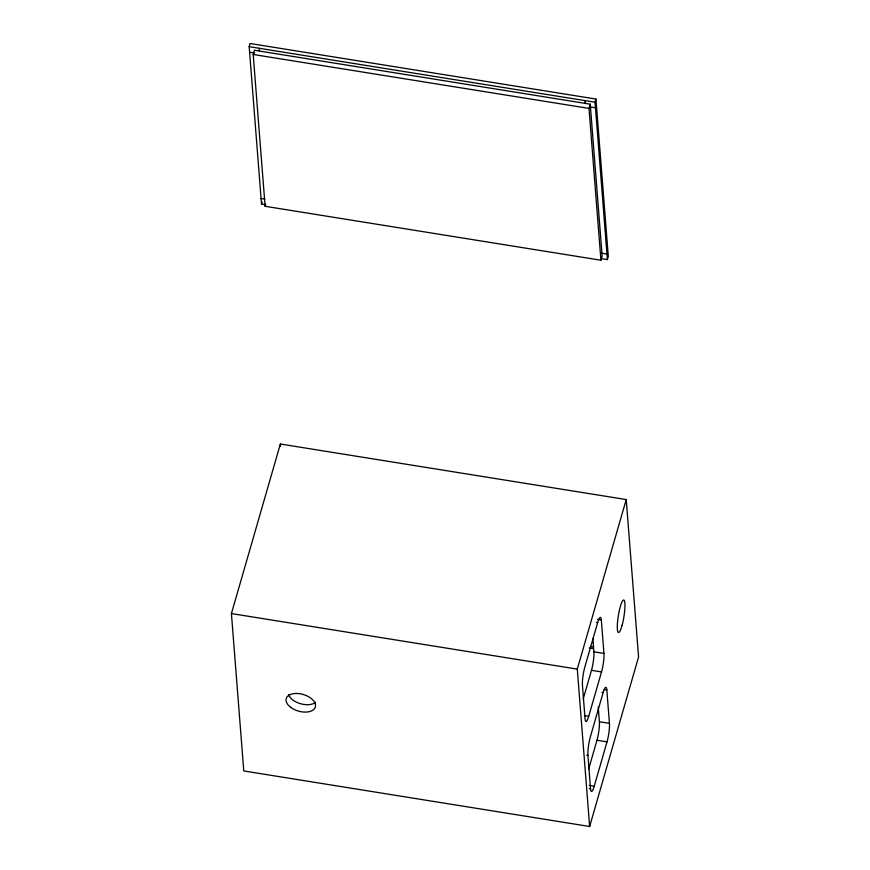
<?xml version="1.0" encoding="UTF-8"?>
<svg xmlns="http://www.w3.org/2000/svg" width="870" height="870" viewBox="0 0 870 870"><rect width="100%" height="100%" fill="white"/><g stroke="black" fill="none" stroke-linecap="round" stroke-linejoin="round"><path stroke-width="1.3" d="M265.285 204.657L261.522 204.048L249.168 46.665L250.081 43.5L595.95 99.049L608.304 256.433L607.39 259.597L601.116 258.586M253.192 54.473L254.41 50.253L590.23 104.193L602.149 256.008L600.931 260.228L265.111 206.288L253.192 54.473L589.012 108.413L600.931 260.228M261.522 204.048L262.131 201.938M265.111 206.288L265.72 204.178M231.42 613.567L280.358 444.015L626.226 499.565L638.58 656.948L589.643 826.5L243.774 770.95L231.42 613.567L577.288 669.117L589.643 826.5M589.012 108.413L590.23 104.193M607.39 259.597L595.036 102.214L595.95 99.049M577.288 669.117L626.226 499.565M601.333 620.016A13.376 2.305 -80.9 0 0 597.657 622.615L584.857 666.975A13.376 2.305 -80.9 0 0 582.443 685.473L585.064 718.881A13.376 2.305 -80.9 0 0 588.729 716.282L601.529 671.923A13.376 2.305 -80.9 0 0 603.954 653.424L601.333 620.016L597.559 619.407M583.204 699.012L591.48 670.313A13.376 2.305 -80.9 0 0 593.905 651.815L592.861 638.449M590.545 788.818A13.376 2.305 -80.9 0 0 594.221 786.219L607.021 741.86A13.376 2.305 -80.9 0 0 609.446 723.361L606.825 689.953A13.376 2.305 -80.9 0 0 603.149 692.553L590.349 736.912A13.376 2.305 -80.9 0 0 587.924 755.41L590.545 788.818L589.294 788.622M588.686 768.949L596.972 740.25A13.376 2.305 -80.9 0 0 599.397 721.752L598.245 707.049M249.168 46.665L595.036 102.214M249.603 52.233L254.627 53.037M590.447 106.977L595.471 107.782M261.087 198.48L264.85 199.089M601.931 253.224L606.955 254.04M596.407 622.42L597.657 622.615M590.774 646.519L593.46 646.954M589.338 647.965L593.362 648.607M593.905 651.815L603.954 653.424M591.48 670.313L601.529 671.923M604.313 689.551L606.825 689.953M601.899 692.357L603.149 692.553M584.336 715.575L588.729 716.282M599.397 721.752L609.446 723.361M596.972 740.25L607.021 741.86M586.674 755.203L587.924 755.41M589.197 785.414L594.221 786.219M584.988 100.605L585.205 103.389M259.216 48.274L259.434 51.058M280.358 444.015L280.531 446.234M315.636 702.307A15.16 8.656 16.1 0 1 300.705 703.765A15.16 8.656 16.1 0 1 288.535 694.706M290.667 707.343A15.16 8.656 16.1 0 0 315.147 707.538A15.16 8.656 16.1 0 0 296.518 693.466A15.16 8.656 16.1 0 0 290.667 707.343M622.104 625.302A16.476 2.838 -80.9 0 0 623.844 600.017A16.476 2.838 -80.9 0 0 617.428 623.431A16.476 2.838 -80.9 0 0 622.104 625.302"/></g></svg>
